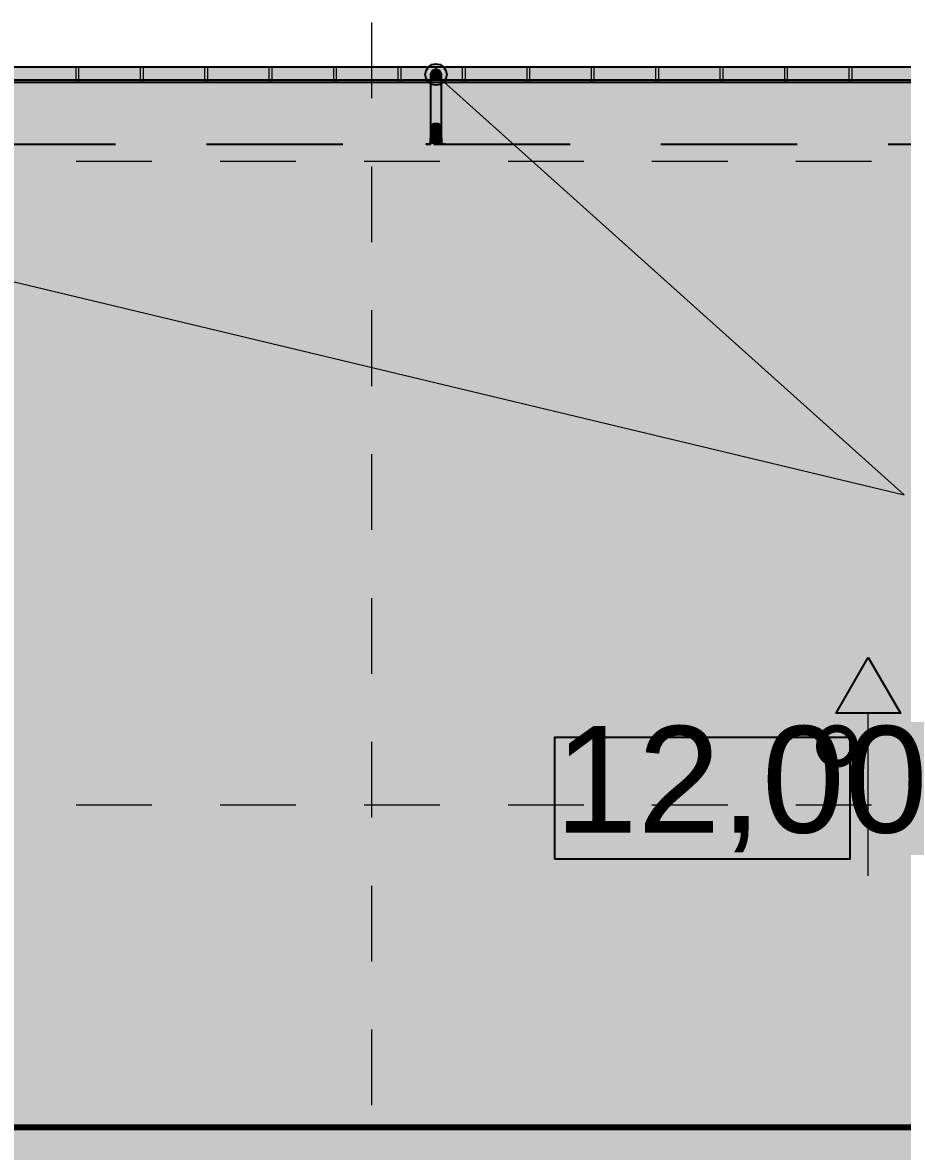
# Model space of a CAD drawing. Extents: x 8 to 21351, y 0 to 420.
# Drawn here: x 20579.3 to 20620.3, y 186.4 to 239 of the extents above; entities that cross this region are included whole.
import ezdxf

# ---------------------------------------------------------------- set-up
doc = ezdxf.new("R2010")
doc.units = 0
doc.styles.add('TEYPDFCAD_TEXT', font='arial.ttf')

msp = doc.modelspace()

# ---------------------------------------------------------------- hatches: boundary and pattern name
at = {"true_color": 0xffffff}
for points in [[(20807.867, 236.928), (20473.267, 236.928), (20473.267, 236.228), (20807.867, 236.228)], [(20598.819, 236.578), (20598.746, 236.755), (20598.569, 236.828), (20598.392, 236.755), (20598.319, 236.578), (20598.392, 236.401), (20598.569, 236.328), (20598.746, 236.401)], [(20598.819, 236.578), (20598.746, 236.755), (20598.569, 236.828), (20598.392, 236.755), (20598.319, 236.578), (20598.392, 236.401), (20598.569, 236.328), (20598.746, 236.401)], [(20598.819, 236.578), (20598.746, 236.755), (20598.569, 236.828), (20598.392, 236.755), (20598.319, 236.578), (20598.392, 236.401), (20598.569, 236.328), (20598.746, 236.401)], [(20598.319, 233.58), (20598.819, 233.58), (20598.819, 236.578), (20598.319, 236.578)], [(20598.319, 233.58), (20598.819, 233.58), (20598.819, 236.578), (20598.319, 236.578)], [(20598.819, 234.11), (20598.815, 234.141), (20598.804, 234.17), (20598.786, 234.198), (20598.761, 234.224), (20598.73, 234.245), (20598.694, 234.263), (20598.655, 234.276), (20598.613, 234.284), (20598.569, 234.287), (20598.526, 234.284), (20598.484, 234.276), (20598.444, 234.263), (20598.408, 234.245), (20598.378, 234.224), (20598.353, 234.198), (20598.334, 234.17), (20598.323, 234.141), (20598.319, 234.11), (20598.323, 234.079), (20598.334, 234.049), (20598.353, 234.022), (20598.378, 233.996), (20598.408, 233.975), (20598.444, 233.957), (20598.484, 233.944), (20598.526, 233.936), (20598.569, 233.933), (20598.613, 233.936), (20598.655, 233.944), (20598.694, 233.957), (20598.73, 233.975), (20598.761, 233.996), (20598.786, 234.022), (20598.804, 234.049), (20598.815, 234.079)], [(20598.319, 234.11), (20598.319, 233.58), (20598.819, 233.58), (20598.819, 234.11)], [(20599.019, 233.33), (20599.019, 233.34), (20598.829, 233.34), (20598.829, 233.58), (20598.753, 233.764), (20598.569, 233.84), (20598.385, 233.764), (20598.309, 233.58), (20598.309, 233.34), (20598.119, 233.34), (20598.119, 233.33), (20598.318, 233.33), (20598.318, 233.58), (20598.392, 233.757), (20598.569, 233.831), (20598.747, 233.757), (20598.82, 233.58), (20598.82, 233.33)], [(20599.019, 233.33), (20599.019, 233.34), (20598.829, 233.34), (20598.829, 233.58), (20598.753, 233.764), (20598.569, 233.84), (20598.385, 233.764), (20598.309, 233.58), (20598.309, 233.34), (20598.119, 233.34), (20598.119, 233.33), (20598.318, 233.33), (20598.318, 233.58), (20598.392, 233.757), (20598.569, 233.831), (20598.747, 233.757), (20598.82, 233.58), (20598.82, 233.33)], [(20599.019, 233.33), (20599.019, 233.34), (20598.829, 233.34), (20598.829, 233.58), (20598.753, 233.764), (20598.569, 233.84), (20598.385, 233.764), (20598.309, 233.58), (20598.309, 233.34), (20598.119, 233.34), (20598.119, 233.33), (20598.318, 233.33), (20598.318, 233.58), (20598.392, 233.757), (20598.569, 233.831), (20598.747, 233.757), (20598.82, 233.58), (20598.82, 233.33)], [(20599.019, 233.33), (20599.019, 233.34), (20598.829, 233.34), (20598.829, 233.58), (20598.753, 233.764), (20598.569, 233.84), (20598.385, 233.764), (20598.309, 233.58), (20598.309, 233.34), (20598.119, 233.34), (20598.119, 233.33), (20598.318, 233.33), (20598.318, 233.58), (20598.392, 233.757), (20598.569, 233.831), (20598.747, 233.757), (20598.82, 233.58), (20598.82, 233.33)], [(20599.019, 233.33), (20599.019, 233.34), (20598.829, 233.34), (20598.829, 233.58), (20598.753, 233.764), (20598.569, 233.84), (20598.385, 233.764), (20598.309, 233.58), (20598.309, 233.34), (20598.119, 233.34), (20598.119, 233.33), (20598.318, 233.33), (20598.318, 233.58), (20598.392, 233.757), (20598.569, 233.831), (20598.747, 233.757), (20598.82, 233.58), (20598.82, 233.33)], [(20599.019, 233.33), (20599.019, 233.34), (20598.829, 233.34), (20598.829, 233.58), (20598.753, 233.764), (20598.569, 233.84), (20598.385, 233.764), (20598.309, 233.58), (20598.309, 233.34), (20598.119, 233.34), (20598.119, 233.33), (20598.318, 233.33), (20598.318, 233.58), (20598.392, 233.757), (20598.569, 233.831), (20598.747, 233.757), (20598.82, 233.58), (20598.82, 233.33)], [(20599.019, 233.33), (20599.019, 233.34), (20598.829, 233.34), (20598.829, 233.58), (20598.753, 233.764), (20598.569, 233.84), (20598.385, 233.764), (20598.309, 233.58), (20598.309, 233.34), (20598.119, 233.34), (20598.119, 233.33), (20598.318, 233.33), (20598.318, 233.58), (20598.392, 233.757), (20598.569, 233.831), (20598.747, 233.757), (20598.82, 233.58), (20598.82, 233.33)], [(20599.019, 233.33), (20599.019, 233.34), (20598.829, 233.34), (20598.829, 233.58), (20598.753, 233.764), (20598.569, 233.84), (20598.385, 233.764), (20598.309, 233.58), (20598.309, 233.34), (20598.119, 233.34), (20598.119, 233.33), (20598.318, 233.33), (20598.318, 233.58), (20598.392, 233.757), (20598.569, 233.831), (20598.747, 233.757), (20598.82, 233.58), (20598.82, 233.33)], [(20599.019, 233.33), (20599.019, 233.34), (20598.829, 233.34), (20598.829, 233.58), (20598.753, 233.764), (20598.569, 233.84), (20598.385, 233.764), (20598.309, 233.58), (20598.309, 233.34), (20598.119, 233.34), (20598.119, 233.33), (20598.318, 233.33), (20598.318, 233.58), (20598.392, 233.757), (20598.569, 233.831), (20598.747, 233.757), (20598.82, 233.58), (20598.82, 233.33)], [(20599.019, 233.33), (20599.019, 233.34), (20598.829, 233.34), (20598.829, 233.58), (20598.753, 233.764), (20598.569, 233.84), (20598.385, 233.764), (20598.309, 233.58), (20598.309, 233.34), (20598.119, 233.34), (20598.119, 233.33), (20598.318, 233.33), (20598.318, 233.58), (20598.392, 233.757), (20598.569, 233.831), (20598.747, 233.757), (20598.82, 233.58), (20598.82, 233.33)], [(20599.019, 233.33), (20599.019, 233.34), (20598.829, 233.34), (20598.829, 233.58), (20598.753, 233.764), (20598.569, 233.84), (20598.385, 233.764), (20598.309, 233.58), (20598.309, 233.34), (20598.119, 233.34), (20598.119, 233.33), (20598.318, 233.33), (20598.318, 233.58), (20598.392, 233.757), (20598.569, 233.831), (20598.747, 233.757), (20598.82, 233.58), (20598.82, 233.33)], [(20599.019, 233.33), (20599.019, 233.34), (20598.829, 233.34), (20598.829, 233.58), (20598.753, 233.764), (20598.569, 233.84), (20598.385, 233.764), (20598.309, 233.58), (20598.309, 233.34), (20598.119, 233.34), (20598.119, 233.33), (20598.318, 233.33), (20598.318, 233.58), (20598.392, 233.757), (20598.569, 233.831), (20598.747, 233.757), (20598.82, 233.58), (20598.82, 233.33)], [(20599.019, 233.33), (20599.019, 233.34), (20598.829, 233.34), (20598.829, 233.58), (20598.753, 233.764), (20598.569, 233.84), (20598.385, 233.764), (20598.309, 233.58), (20598.309, 233.34), (20598.119, 233.34), (20598.119, 233.33), (20598.318, 233.33), (20598.318, 233.58), (20598.392, 233.757), (20598.569, 233.831), (20598.747, 233.757), (20598.82, 233.58), (20598.82, 233.33)], [(20599.019, 233.33), (20599.019, 233.34), (20598.829, 233.34), (20598.829, 233.58), (20598.753, 233.764), (20598.569, 233.84), (20598.385, 233.764), (20598.309, 233.58), (20598.309, 233.34), (20598.119, 233.34), (20598.119, 233.33), (20598.318, 233.33), (20598.318, 233.58), (20598.392, 233.757), (20598.569, 233.831), (20598.747, 233.757), (20598.82, 233.58), (20598.82, 233.33)], [(20599.019, 233.33), (20599.019, 233.34), (20598.829, 233.34), (20598.829, 233.58), (20598.753, 233.764), (20598.569, 233.84), (20598.385, 233.764), (20598.309, 233.58), (20598.309, 233.34), (20598.119, 233.34), (20598.119, 233.33), (20598.318, 233.33), (20598.318, 233.58), (20598.392, 233.757), (20598.569, 233.831), (20598.747, 233.757), (20598.82, 233.58), (20598.82, 233.33)], [(20599.019, 233.33), (20599.019, 233.34), (20598.829, 233.34), (20598.829, 233.58), (20598.753, 233.764), (20598.569, 233.84), (20598.385, 233.764), (20598.309, 233.58), (20598.309, 233.34), (20598.119, 233.34), (20598.119, 233.33), (20598.318, 233.33), (20598.318, 233.58), (20598.392, 233.757), (20598.569, 233.831), (20598.747, 233.757), (20598.82, 233.58), (20598.82, 233.33)], [(20599.019, 233.33), (20599.019, 233.34), (20598.829, 233.34), (20598.829, 233.58), (20598.753, 233.764), (20598.569, 233.84), (20598.385, 233.764), (20598.309, 233.58), (20598.309, 233.34), (20598.119, 233.34), (20598.119, 233.33), (20598.318, 233.33), (20598.318, 233.58), (20598.392, 233.757), (20598.569, 233.831), (20598.747, 233.757), (20598.82, 233.58), (20598.82, 233.33)], [(20599.019, 233.33), (20599.019, 233.34), (20598.829, 233.34), (20598.829, 233.58), (20598.753, 233.764), (20598.569, 233.84), (20598.385, 233.764), (20598.309, 233.58), (20598.309, 233.34), (20598.119, 233.34), (20598.119, 233.33), (20598.318, 233.33), (20598.318, 233.58), (20598.392, 233.757), (20598.569, 233.831), (20598.747, 233.757), (20598.82, 233.58), (20598.82, 233.33)], [(20599.019, 233.33), (20599.019, 233.34), (20598.829, 233.34), (20598.829, 233.58), (20598.753, 233.764), (20598.569, 233.84), (20598.385, 233.764), (20598.309, 233.58), (20598.309, 233.34), (20598.119, 233.34), (20598.119, 233.33), (20598.318, 233.33), (20598.318, 233.58), (20598.392, 233.757), (20598.569, 233.831), (20598.747, 233.757), (20598.82, 233.58), (20598.82, 233.33)], [(20599.019, 233.33), (20599.019, 233.34), (20598.829, 233.34), (20598.829, 233.58), (20598.753, 233.764), (20598.569, 233.84), (20598.385, 233.764), (20598.309, 233.58), (20598.309, 233.34), (20598.119, 233.34), (20598.119, 233.33), (20598.318, 233.33), (20598.318, 233.58), (20598.392, 233.757), (20598.569, 233.831), (20598.747, 233.757), (20598.82, 233.58), (20598.82, 233.33)], [(20599.019, 233.33), (20599.019, 233.34), (20598.829, 233.34), (20598.829, 233.58), (20598.753, 233.764), (20598.569, 233.84), (20598.385, 233.764), (20598.309, 233.58), (20598.309, 233.34), (20598.119, 233.34), (20598.119, 233.33), (20598.318, 233.33), (20598.318, 233.58), (20598.392, 233.757), (20598.569, 233.831), (20598.747, 233.757), (20598.82, 233.58), (20598.82, 233.33)], [(20599.019, 233.33), (20599.019, 233.34), (20598.829, 233.34), (20598.829, 233.58), (20598.753, 233.764), (20598.569, 233.84), (20598.385, 233.764), (20598.309, 233.58), (20598.309, 233.34), (20598.119, 233.34), (20598.119, 233.33), (20598.318, 233.33), (20598.318, 233.58), (20598.392, 233.757), (20598.569, 233.831), (20598.747, 233.757), (20598.82, 233.58), (20598.82, 233.33)], [(20599.019, 233.33), (20599.019, 233.34), (20598.829, 233.34), (20598.829, 233.58), (20598.753, 233.764), (20598.569, 233.84), (20598.385, 233.764), (20598.309, 233.58), (20598.309, 233.34), (20598.119, 233.34), (20598.119, 233.33), (20598.318, 233.33), (20598.318, 233.58), (20598.392, 233.757), (20598.569, 233.831), (20598.747, 233.757), (20598.82, 233.58), (20598.82, 233.33)], [(20599.019, 233.33), (20599.019, 233.34), (20598.829, 233.34), (20598.829, 233.58), (20598.753, 233.764), (20598.569, 233.84), (20598.385, 233.764), (20598.309, 233.58), (20598.309, 233.34), (20598.119, 233.34), (20598.119, 233.33), (20598.318, 233.33), (20598.318, 233.58), (20598.392, 233.757), (20598.569, 233.831), (20598.747, 233.757), (20598.82, 233.58), (20598.82, 233.33)], [(20598.819, 233.58), (20598.746, 233.757), (20598.569, 233.83), (20598.392, 233.757), (20598.319, 233.58), (20598.392, 233.403), (20598.569, 233.33), (20598.746, 233.403)], [(20598.819, 233.58), (20598.746, 233.757), (20598.569, 233.83), (20598.392, 233.757), (20598.319, 233.58), (20598.392, 233.403), (20598.569, 233.33), (20598.746, 233.403)], [(20598.319, 233.58), (20598.392, 233.403), (20598.569, 233.33), (20598.746, 233.403), (20598.819, 233.58), (20598.746, 233.757), (20598.569, 233.83), (20598.392, 233.757)], [(20598.819, 233.58), (20598.746, 233.757), (20598.569, 233.83), (20598.392, 233.757), (20598.319, 233.58), (20598.392, 233.403), (20598.569, 233.33), (20598.746, 233.403)], [(20598.819, 233.58), (20598.746, 233.757), (20598.569, 233.83), (20598.392, 233.757), (20598.319, 233.58), (20598.392, 233.403), (20598.569, 233.33), (20598.746, 233.403)], [(20604.102, 200.013), (20604.102, 205.703), (20617.84, 205.703), (20617.84, 200.013)]]:
    msp.add_hatch(color=0, dxfattribs=at).paths.add_polyline_path(points)
at = {"true_color": 0xff5e5e}
for points in [[(20598.217, 236.223), (20598.108, 236.385), (20598.069, 236.576), (20598.107, 236.767), (20598.214, 236.93), (20598.376, 237.039), (20598.567, 237.078), (20598.759, 237.04), (20598.922, 236.932), (20599.03, 236.771), (20599.069, 236.579), (20599.032, 236.388), (20598.924, 236.225), (20598.762, 236.116), (20598.571, 236.078), (20598.379, 236.115)], [(20618.7, 209.419), (20620.2, 206.821), (20617.2, 206.821)]]:
    msp.add_hatch(color=0, dxfattribs=at).paths.add_polyline_path(points)
at = {"true_color": 0x7f7f7f}
for points in [[(20807.867, 187.53), (20473.267, 187.53), (20473.267, 236.33), (20807.867, 236.33)], [(20807.867, 187.53), (20473.267, 187.53), (20473.267, 187.631), (20807.867, 187.631)], [(20473.267, 187.53), (20807.867, 187.53), (20807.867, 187.428), (20473.267, 187.428)], [(20473.267, 138.73), (20473.267, 187.53), (20807.867, 187.53), (20807.867, 138.73)]]:
    msp.add_hatch(color=0, dxfattribs=at).paths.add_polyline_path(points)

# ---------------------------------------------------------------- linework, layer by layer
at = {"color": 7, "lineweight": 15}
for p, q in [((20595.569, 238.998), (20595.569, 235.47)), ((20807.867, 236.928), (20473.267, 236.928)), ((20581.942, 236.938), (20581.792, 236.938)), ((20581.792, 236.938), (20581.792, 236.218)), ((20581.942, 236.218), (20581.942, 236.938)), ((20584.942, 236.938), (20584.792, 236.938)), ((20584.792, 236.938), (20584.792, 236.218)), ((20584.942, 236.218), (20584.942, 236.938)), ((20587.942, 236.938), (20587.792, 236.938)), ((20587.792, 236.938), (20587.792, 236.218)), ((20587.942, 236.218), (20587.942, 236.938)), ((20590.942, 236.938), (20590.792, 236.938)), ((20590.792, 236.938), (20590.792, 236.218)), ((20590.942, 236.218), (20590.942, 236.938)), ((20593.942, 236.938), (20593.792, 236.938)), ((20593.792, 236.938), (20593.792, 236.218)), ((20593.942, 236.218), (20593.942, 236.938)), ((20596.942, 236.938), (20596.792, 236.938)), ((20596.792, 236.938), (20596.792, 236.218)), ((20596.942, 236.218), (20596.942, 236.938)), ((20598.392, 236.755), (20598.319, 236.578)), ((20598.392, 236.755), (20598.319, 236.578)), ((20598.392, 236.755), (20598.319, 236.578)), ((20598.569, 236.828), (20598.392, 236.755)), ((20598.569, 236.828), (20598.392, 236.755)), ((20598.569, 236.828), (20598.392, 236.755)), ((20598.746, 236.755), (20598.569, 236.828)), ((20598.746, 236.755), (20598.569, 236.828)), ((20598.746, 236.755), (20598.569, 236.828)), ((20598.819, 236.578), (20598.746, 236.755)), ((20598.819, 236.578), (20598.746, 236.755)), ((20598.819, 236.578), (20598.746, 236.755)), ((20599.942, 236.938), (20599.792, 236.938)), ((20599.792, 236.938), (20599.792, 236.218)), ((20599.942, 236.218), (20599.942, 236.938)), ((20602.942, 236.938), (20602.792, 236.938)), ((20602.792, 236.938), (20602.792, 236.218)), ((20602.942, 236.218), (20602.942, 236.938)), ((20605.942, 236.938), (20605.792, 236.938)), ((20605.792, 236.938), (20605.792, 236.218)), ((20605.942, 236.218), (20605.942, 236.938)), ((20608.942, 236.938), (20608.792, 236.938)), ((20608.792, 236.938), (20608.792, 236.218)), ((20608.942, 236.218), (20608.942, 236.938)), ((20611.942, 236.938), (20611.792, 236.938)), ((20611.792, 236.938), (20611.792, 236.218)), ((20611.942, 236.218), (20611.942, 236.938)), ((20614.942, 236.938), (20614.792, 236.938)), ((20614.792, 236.938), (20614.792, 236.218)), ((20614.942, 236.218), (20614.942, 236.938)), ((20617.942, 236.938), (20617.792, 236.938)), ((20617.792, 236.938), (20617.792, 236.218)), ((20617.942, 236.218), (20617.942, 236.938)), ((20473.267, 236.33), (20807.867, 236.33)), ((20473.267, 236.228), (20807.867, 236.228)), ((20581.792, 236.218), (20581.942, 236.218)), ((20584.792, 236.218), (20584.942, 236.218)), ((20587.792, 236.218), (20587.942, 236.218)), ((20590.792, 236.218), (20590.942, 236.218)), ((20593.792, 236.218), (20593.942, 236.218)), ((20596.792, 236.218), (20596.942, 236.218)), ((20598.319, 236.578), (20598.392, 236.401)), ((20598.319, 236.578), (20598.392, 236.401)), ((20598.319, 236.578), (20598.392, 236.401)), ((20598.319, 236.578), (20598.319, 233.58)), ((20598.319, 236.578), (20598.319, 233.58)), ((20598.392, 236.401), (20598.569, 236.328)), ((20598.392, 236.401), (20598.569, 236.328)), ((20598.392, 236.401), (20598.569, 236.328)), ((20598.569, 236.328), (20598.746, 236.401)), ((20598.569, 236.328), (20598.746, 236.401)), ((20598.569, 236.328), (20598.746, 236.401)), ((20598.746, 236.401), (20598.819, 236.578)), ((20598.746, 236.401), (20598.819, 236.578)), ((20598.746, 236.401), (20598.819, 236.578)), ((20598.819, 233.58), (20598.819, 236.578)), ((20598.819, 233.58), (20598.819, 236.578)), ((20599.792, 236.218), (20599.942, 236.218)), ((20602.792, 236.218), (20602.942, 236.218)), ((20605.792, 236.218), (20605.942, 236.218)), ((20608.792, 236.218), (20608.942, 236.218)), ((20611.792, 236.218), (20611.942, 236.218)), ((20614.792, 236.218), (20614.942, 236.218)), ((20617.792, 236.218), (20617.942, 236.218)), ((20598.323, 234.141), (20598.319, 234.11)), ((20598.319, 234.11), (20598.323, 234.079)), ((20598.319, 234.11), (20598.319, 233.58)), ((20598.334, 234.17), (20598.323, 234.14)), ((20598.323, 234.079), (20598.334, 234.049)), ((20598.353, 234.198), (20598.334, 234.17)), ((20598.378, 234.224), (20598.353, 234.199)), ((20598.408, 234.245), (20598.378, 234.223)), ((20598.444, 234.263), (20598.408, 234.245)), ((20598.484, 234.276), (20598.444, 234.263)), ((20598.526, 234.284), (20598.484, 234.276)), ((20598.569, 234.287), (20598.526, 234.284)), ((20598.613, 234.284), (20598.569, 234.287)), ((20598.655, 234.276), (20598.613, 234.284)), ((20598.694, 234.263), (20598.655, 234.276)), ((20598.73, 234.245), (20598.694, 234.263)), ((20598.761, 234.224), (20598.73, 234.246)), ((20598.786, 234.198), (20598.761, 234.223)), ((20598.804, 234.17), (20598.786, 234.198)), ((20598.815, 234.141), (20598.804, 234.171)), ((20598.804, 234.049), (20598.815, 234.079)), ((20598.819, 234.11), (20598.815, 234.141)), ((20598.815, 234.079), (20598.819, 234.11)), ((20598.819, 233.58), (20598.819, 234.11)), ((20598.309, 233.58), (20598.385, 233.764)), ((20598.309, 233.58), (20598.385, 233.764)), ((20598.309, 233.58), (20598.385, 233.764)), ((20598.309, 233.58), (20598.385, 233.764)), ((20598.309, 233.58), (20598.385, 233.764)), ((20598.309, 233.58), (20598.385, 233.764)), ((20598.309, 233.58), (20598.385, 233.764)), ((20598.309, 233.58), (20598.385, 233.764)), ((20598.309, 233.58), (20598.385, 233.764)), ((20598.309, 233.58), (20598.385, 233.764)), ((20598.309, 233.58), (20598.385, 233.764)), ((20598.309, 233.58), (20598.385, 233.764)), ((20598.309, 233.58), (20598.385, 233.764)), ((20598.309, 233.58), (20598.385, 233.764)), ((20598.309, 233.58), (20598.385, 233.764)), ((20598.309, 233.58), (20598.385, 233.764)), ((20598.309, 233.58), (20598.385, 233.764)), ((20598.309, 233.58), (20598.385, 233.764)), ((20598.309, 233.58), (20598.385, 233.764)), ((20598.309, 233.58), (20598.385, 233.764)), ((20598.309, 233.58), (20598.385, 233.764)), ((20598.309, 233.58), (20598.385, 233.764)), ((20598.309, 233.58), (20598.385, 233.764)), ((20598.309, 233.58), (20598.385, 233.764)), ((20598.309, 233.34), (20598.309, 233.58)), ((20598.309, 233.34), (20598.309, 233.58)), ((20598.309, 233.34), (20598.309, 233.58)), ((20598.309, 233.34), (20598.309, 233.58)), ((20598.309, 233.34), (20598.309, 233.58)), ((20598.309, 233.34), (20598.309, 233.58)), ((20598.309, 233.34), (20598.309, 233.58)), ((20598.309, 233.34), (20598.309, 233.58)), ((20598.309, 233.34), (20598.309, 233.58)), ((20598.309, 233.34), (20598.309, 233.58)), ((20598.309, 233.34), (20598.309, 233.58)), ((20598.309, 233.34), (20598.309, 233.58)), ((20598.309, 233.34), (20598.309, 233.58)), ((20598.309, 233.34), (20598.309, 233.58)), ((20598.309, 233.34), (20598.309, 233.58)), ((20598.309, 233.34), (20598.309, 233.58)), ((20598.309, 233.34), (20598.309, 233.58)), ((20598.309, 233.34), (20598.309, 233.58)), ((20598.309, 233.34), (20598.309, 233.58)), ((20598.309, 233.34), (20598.309, 233.58)), ((20598.309, 233.34), (20598.309, 233.58)), ((20598.309, 233.34), (20598.309, 233.58)), ((20598.309, 233.34), (20598.309, 233.58)), ((20598.309, 233.34), (20598.309, 233.58)), ((20598.392, 233.757), (20598.318, 233.58)), ((20598.392, 233.757), (20598.318, 233.58)), ((20598.392, 233.757), (20598.318, 233.58)), ((20598.392, 233.757), (20598.318, 233.58)), ((20598.392, 233.757), (20598.318, 233.58)), ((20598.392, 233.757), (20598.318, 233.58)), ((20598.392, 233.757), (20598.318, 233.58)), ((20598.392, 233.757), (20598.318, 233.58)), ((20598.392, 233.757), (20598.318, 233.58)), ((20598.392, 233.757), (20598.318, 233.58)), ((20598.392, 233.757), (20598.318, 233.58)), ((20598.392, 233.757), (20598.318, 233.58)), ((20598.392, 233.757), (20598.318, 233.58)), ((20598.392, 233.757), (20598.318, 233.58)), ((20598.392, 233.757), (20598.318, 233.58)), ((20598.392, 233.757), (20598.318, 233.58)), ((20598.392, 233.757), (20598.318, 233.58)), ((20598.392, 233.757), (20598.318, 233.58)), ((20598.392, 233.757), (20598.318, 233.58)), ((20598.392, 233.757), (20598.318, 233.58)), ((20598.392, 233.757), (20598.318, 233.58)), ((20598.392, 233.757), (20598.318, 233.58)), ((20598.392, 233.757), (20598.318, 233.58)), ((20598.392, 233.757), (20598.318, 233.58)), ((20598.318, 233.58), (20598.318, 233.33)), ((20598.318, 233.58), (20598.318, 233.33)), ((20598.318, 233.58), (20598.318, 233.33)), ((20598.318, 233.58), (20598.318, 233.33)), ((20598.318, 233.58), (20598.318, 233.33)), ((20598.318, 233.58), (20598.318, 233.33)), ((20598.318, 233.58), (20598.318, 233.33)), ((20598.318, 233.58), (20598.318, 233.33)), ((20598.318, 233.58), (20598.318, 233.33)), ((20598.318, 233.58), (20598.318, 233.33)), ((20598.318, 233.58), (20598.318, 233.33)), ((20598.318, 233.58), (20598.318, 233.33)), ((20598.318, 233.58), (20598.318, 233.33)), ((20598.318, 233.58), (20598.318, 233.33)), ((20598.318, 233.58), (20598.318, 233.33)), ((20598.318, 233.58), (20598.318, 233.33)), ((20598.318, 233.58), (20598.318, 233.33)), ((20598.318, 233.58), (20598.318, 233.33)), ((20598.318, 233.58), (20598.318, 233.33)), ((20598.318, 233.58), (20598.318, 233.33)), ((20598.318, 233.58), (20598.318, 233.33)), ((20598.318, 233.58), (20598.318, 233.33)), ((20598.318, 233.58), (20598.318, 233.33)), ((20598.318, 233.58), (20598.318, 233.33)), ((20598.392, 233.756), (20598.319, 233.579)), ((20598.392, 233.756), (20598.319, 233.579)), ((20598.392, 233.756), (20598.319, 233.579)), ((20598.392, 233.756), (20598.319, 233.579)), ((20598.392, 233.756), (20598.319, 233.579)), ((20598.319, 233.58), (20598.392, 233.403)), ((20598.319, 233.58), (20598.392, 233.403)), ((20598.319, 233.58), (20598.392, 233.403)), ((20598.319, 233.58), (20598.392, 233.403)), ((20598.319, 233.58), (20598.392, 233.403)), ((20598.334, 234.049), (20598.353, 234.021)), ((20598.353, 234.022), (20598.378, 233.997)), ((20598.378, 233.996), (20598.408, 233.974)), ((20598.385, 233.763), (20598.569, 233.839)), ((20598.385, 233.763), (20598.569, 233.839)), ((20598.385, 233.763), (20598.569, 233.839)), ((20598.385, 233.763), (20598.569, 233.839)), ((20598.385, 233.763), (20598.569, 233.839)), ((20598.385, 233.763), (20598.569, 233.839)), ((20598.385, 233.763), (20598.569, 233.839)), ((20598.385, 233.763), (20598.569, 233.839)), ((20598.385, 233.763), (20598.569, 233.839)), ((20598.385, 233.763), (20598.569, 233.839)), ((20598.385, 233.763), (20598.569, 233.839)), ((20598.385, 233.763), (20598.569, 233.839)), ((20598.385, 233.763), (20598.569, 233.839)), ((20598.385, 233.763), (20598.569, 233.839)), ((20598.385, 233.763), (20598.569, 233.839)), ((20598.385, 233.763), (20598.569, 233.839)), ((20598.385, 233.763), (20598.569, 233.839)), ((20598.385, 233.763), (20598.569, 233.839)), ((20598.385, 233.763), (20598.569, 233.839)), ((20598.385, 233.763), (20598.569, 233.839)), ((20598.385, 233.763), (20598.569, 233.839)), ((20598.385, 233.763), (20598.569, 233.839)), ((20598.385, 233.763), (20598.569, 233.839)), ((20598.385, 233.763), (20598.569, 233.839)), ((20598.569, 233.831), (20598.392, 233.757)), ((20598.569, 233.831), (20598.392, 233.757)), ((20598.569, 233.831), (20598.392, 233.757)), ((20598.569, 233.831), (20598.392, 233.757)), ((20598.569, 233.831), (20598.392, 233.757)), ((20598.569, 233.831), (20598.392, 233.757)), ((20598.569, 233.831), (20598.392, 233.757)), ((20598.569, 233.831), (20598.392, 233.757)), ((20598.569, 233.831), (20598.392, 233.757)), ((20598.569, 233.831), (20598.392, 233.757)), ((20598.569, 233.831), (20598.392, 233.757)), ((20598.569, 233.831), (20598.392, 233.757)), ((20598.569, 233.831), (20598.392, 233.757)), ((20598.569, 233.831), (20598.392, 233.757)), ((20598.569, 233.831), (20598.392, 233.757)), ((20598.569, 233.831), (20598.392, 233.757)), ((20598.569, 233.831), (20598.392, 233.757)), ((20598.569, 233.831), (20598.392, 233.757)), ((20598.569, 233.831), (20598.392, 233.757)), ((20598.569, 233.831), (20598.392, 233.757)), ((20598.569, 233.831), (20598.392, 233.757)), ((20598.569, 233.831), (20598.392, 233.757)), ((20598.569, 233.831), (20598.392, 233.757)), ((20598.569, 233.831), (20598.392, 233.757)), ((20598.569, 233.83), (20598.392, 233.757)), ((20598.569, 233.83), (20598.392, 233.757)), ((20598.569, 233.83), (20598.392, 233.757)), ((20598.569, 233.83), (20598.392, 233.757)), ((20598.569, 233.83), (20598.392, 233.757)), ((20598.408, 233.975), (20598.444, 233.957)), ((20598.444, 233.957), (20598.484, 233.944)), ((20598.484, 233.944), (20598.526, 233.936)), ((20598.526, 233.936), (20598.569, 233.933)), ((20598.569, 233.933), (20598.613, 233.936)), ((20598.569, 233.84), (20598.753, 233.764)), ((20598.569, 233.84), (20598.753, 233.764)), ((20598.569, 233.84), (20598.753, 233.764)), ((20598.569, 233.84), (20598.753, 233.764)), ((20598.569, 233.84), (20598.753, 233.764)), ((20598.569, 233.84), (20598.753, 233.764)), ((20598.569, 233.84), (20598.753, 233.764)), ((20598.569, 233.84), (20598.753, 233.764)), ((20598.569, 233.84), (20598.753, 233.764)), ((20598.569, 233.84), (20598.753, 233.764)), ((20598.569, 233.84), (20598.753, 233.764)), ((20598.569, 233.84), (20598.753, 233.764)), ((20598.569, 233.84), (20598.753, 233.764)), ((20598.569, 233.84), (20598.753, 233.764)), ((20598.569, 233.84), (20598.753, 233.764)), ((20598.569, 233.84), (20598.753, 233.764)), ((20598.569, 233.84), (20598.753, 233.764)), ((20598.569, 233.84), (20598.753, 233.764)), ((20598.569, 233.84), (20598.753, 233.764)), ((20598.569, 233.84), (20598.753, 233.764)), ((20598.569, 233.84), (20598.753, 233.764)), ((20598.569, 233.84), (20598.753, 233.764)), ((20598.569, 233.84), (20598.753, 233.764)), ((20598.569, 233.84), (20598.753, 233.764)), ((20598.747, 233.757), (20598.569, 233.831)), ((20598.747, 233.757), (20598.569, 233.831)), ((20598.747, 233.757), (20598.569, 233.831)), ((20598.747, 233.757), (20598.569, 233.831)), ((20598.747, 233.757), (20598.569, 233.831)), ((20598.747, 233.757), (20598.569, 233.831)), ((20598.747, 233.757), (20598.569, 233.831)), ((20598.747, 233.757), (20598.569, 233.831)), ((20598.747, 233.757), (20598.569, 233.831)), ((20598.747, 233.757), (20598.569, 233.831)), ((20598.747, 233.757), (20598.569, 233.831)), ((20598.747, 233.757), (20598.569, 233.831)), ((20598.747, 233.757), (20598.569, 233.831)), ((20598.747, 233.757), (20598.569, 233.831)), ((20598.747, 233.757), (20598.569, 233.831)), ((20598.747, 233.757), (20598.569, 233.831)), ((20598.747, 233.757), (20598.569, 233.831)), ((20598.747, 233.757), (20598.569, 233.831)), ((20598.747, 233.757), (20598.569, 233.831)), ((20598.747, 233.757), (20598.569, 233.831)), ((20598.747, 233.757), (20598.569, 233.831)), ((20598.747, 233.757), (20598.569, 233.831)), ((20598.747, 233.757), (20598.569, 233.831)), ((20598.747, 233.757), (20598.569, 233.831)), ((20598.746, 233.756), (20598.569, 233.829)), ((20598.746, 233.756), (20598.569, 233.829)), ((20598.746, 233.756), (20598.569, 233.829)), ((20598.746, 233.756), (20598.569, 233.829)), ((20598.746, 233.756), (20598.569, 233.829)), ((20598.613, 233.936), (20598.655, 233.944)), ((20598.655, 233.944), (20598.694, 233.957)), ((20598.694, 233.957), (20598.73, 233.975)), ((20598.73, 233.975), (20598.761, 233.997)), ((20598.819, 233.58), (20598.746, 233.757)), ((20598.819, 233.58), (20598.746, 233.757)), ((20598.819, 233.58), (20598.746, 233.757)), ((20598.819, 233.58), (20598.746, 233.757)), ((20598.819, 233.58), (20598.746, 233.757)), ((20598.746, 233.403), (20598.819, 233.58)), ((20598.746, 233.403), (20598.819, 233.58)), ((20598.746, 233.403), (20598.819, 233.58)), ((20598.746, 233.403), (20598.819, 233.58)), ((20598.746, 233.403), (20598.819, 233.58)), ((20598.82, 233.58), (20598.747, 233.757)), ((20598.82, 233.58), (20598.747, 233.757)), ((20598.82, 233.58), (20598.747, 233.757)), ((20598.82, 233.58), (20598.747, 233.757)), ((20598.82, 233.58), (20598.747, 233.757)), ((20598.82, 233.58), (20598.747, 233.757)), ((20598.82, 233.58), (20598.747, 233.757)), ((20598.82, 233.58), (20598.747, 233.757)), ((20598.82, 233.58), (20598.747, 233.757)), ((20598.82, 233.58), (20598.747, 233.757)), ((20598.82, 233.58), (20598.747, 233.757)), ((20598.82, 233.58), (20598.747, 233.757)), ((20598.82, 233.58), (20598.747, 233.757)), ((20598.82, 233.58), (20598.747, 233.757)), ((20598.82, 233.58), (20598.747, 233.757)), ((20598.82, 233.58), (20598.747, 233.757)), ((20598.82, 233.58), (20598.747, 233.757)), ((20598.82, 233.58), (20598.747, 233.757)), ((20598.82, 233.58), (20598.747, 233.757)), ((20598.82, 233.58), (20598.747, 233.757)), ((20598.82, 233.58), (20598.747, 233.757)), ((20598.82, 233.58), (20598.747, 233.757)), ((20598.82, 233.58), (20598.747, 233.757)), ((20598.82, 233.58), (20598.747, 233.757)), ((20598.753, 233.763), (20598.829, 233.579)), ((20598.753, 233.763), (20598.829, 233.579)), ((20598.753, 233.763), (20598.829, 233.579)), ((20598.753, 233.763), (20598.829, 233.579)), ((20598.753, 233.763), (20598.829, 233.579)), ((20598.753, 233.763), (20598.829, 233.579)), ((20598.753, 233.763), (20598.829, 233.579)), ((20598.753, 233.763), (20598.829, 233.579)), ((20598.753, 233.763), (20598.829, 233.579)), ((20598.753, 233.763), (20598.829, 233.579)), ((20598.753, 233.763), (20598.829, 233.579)), ((20598.753, 233.763), (20598.829, 233.579)), ((20598.753, 233.763), (20598.829, 233.579)), ((20598.753, 233.763), (20598.829, 233.579)), ((20598.753, 233.763), (20598.829, 233.579)), ((20598.753, 233.763), (20598.829, 233.579)), ((20598.753, 233.763), (20598.829, 233.579)), ((20598.753, 233.763), (20598.829, 233.579)), ((20598.753, 233.763), (20598.829, 233.579)), ((20598.753, 233.763), (20598.829, 233.579)), ((20598.753, 233.763), (20598.829, 233.579)), ((20598.753, 233.763), (20598.829, 233.579)), ((20598.753, 233.763), (20598.829, 233.579)), ((20598.753, 233.763), (20598.829, 233.579)), ((20598.761, 233.996), (20598.786, 234.021)), ((20598.786, 234.022), (20598.804, 234.05)), ((20598.82, 233.33), (20598.82, 233.58)), ((20598.82, 233.33), (20598.82, 233.58)), ((20598.82, 233.33), (20598.82, 233.58)), ((20598.82, 233.33), (20598.82, 233.58)), ((20598.82, 233.33), (20598.82, 233.58)), ((20598.82, 233.33), (20598.82, 233.58)), ((20598.82, 233.33), (20598.82, 233.58)), ((20598.82, 233.33), (20598.82, 233.58)), ((20598.82, 233.33), (20598.82, 233.58)), ((20598.82, 233.33), (20598.82, 233.58)), ((20598.82, 233.33), (20598.82, 233.58)), ((20598.82, 233.33), (20598.82, 233.58)), ((20598.82, 233.33), (20598.82, 233.58)), ((20598.82, 233.33), (20598.82, 233.58)), ((20598.82, 233.33), (20598.82, 233.58)), ((20598.82, 233.33), (20598.82, 233.58)), ((20598.82, 233.33), (20598.82, 233.58)), ((20598.82, 233.33), (20598.82, 233.58)), ((20598.82, 233.33), (20598.82, 233.58)), ((20598.82, 233.33), (20598.82, 233.58)), ((20598.82, 233.33), (20598.82, 233.58)), ((20598.82, 233.33), (20598.82, 233.58)), ((20598.82, 233.33), (20598.82, 233.58)), ((20598.82, 233.33), (20598.82, 233.58)), ((20598.829, 233.58), (20598.829, 233.34)), ((20598.829, 233.58), (20598.829, 233.34)), ((20598.829, 233.58), (20598.829, 233.34)), ((20598.829, 233.58), (20598.829, 233.34)), ((20598.829, 233.58), (20598.829, 233.34)), ((20598.829, 233.58), (20598.829, 233.34)), ((20598.829, 233.58), (20598.829, 233.34)), ((20598.829, 233.58), (20598.829, 233.34)), ((20598.829, 233.58), (20598.829, 233.34)), ((20598.829, 233.58), (20598.829, 233.34)), ((20598.829, 233.58), (20598.829, 233.34)), ((20598.829, 233.58), (20598.829, 233.34)), ((20598.829, 233.58), (20598.829, 233.34)), ((20598.829, 233.58), (20598.829, 233.34)), ((20598.829, 233.58), (20598.829, 233.34)), ((20598.829, 233.58), (20598.829, 233.34)), ((20598.829, 233.58), (20598.829, 233.34)), ((20598.829, 233.58), (20598.829, 233.34)), ((20598.829, 233.58), (20598.829, 233.34)), ((20598.829, 233.58), (20598.829, 233.34)), ((20598.829, 233.58), (20598.829, 233.34)), ((20598.829, 233.58), (20598.829, 233.34)), ((20598.829, 233.58), (20598.829, 233.34)), ((20598.829, 233.58), (20598.829, 233.34)), ((20598.119, 233.33), (20598.119, 233.34)), ((20598.119, 233.34), (20598.309, 233.34)), ((20598.119, 233.33), (20598.119, 233.34)), ((20598.119, 233.34), (20598.309, 233.34)), ((20598.119, 233.33), (20598.119, 233.34)), ((20598.119, 233.34), (20598.309, 233.34)), ((20598.119, 233.33), (20598.119, 233.34)), ((20598.119, 233.34), (20598.309, 233.34)), ((20598.119, 233.33), (20598.119, 233.34)), ((20598.119, 233.34), (20598.309, 233.34)), ((20598.119, 233.33), (20598.119, 233.34)), ((20598.119, 233.34), (20598.309, 233.34)), ((20598.119, 233.33), (20598.119, 233.34)), ((20598.119, 233.34), (20598.309, 233.34)), ((20598.119, 233.33), (20598.119, 233.34)), ((20598.119, 233.34), (20598.309, 233.34)), ((20598.119, 233.33), (20598.119, 233.34)), ((20598.119, 233.34), (20598.309, 233.34)), ((20598.119, 233.33), (20598.119, 233.34)), ((20598.119, 233.34), (20598.309, 233.34)), ((20598.119, 233.33), (20598.119, 233.34)), ((20598.119, 233.34), (20598.309, 233.34)), ((20598.119, 233.33), (20598.119, 233.34)), ((20598.119, 233.34), (20598.309, 233.34)), ((20598.119, 233.33), (20598.119, 233.34)), ((20598.119, 233.34), (20598.309, 233.34)), ((20598.119, 233.33), (20598.119, 233.34)), ((20598.119, 233.34), (20598.309, 233.34)), ((20598.119, 233.33), (20598.119, 233.34)), ((20598.119, 233.34), (20598.309, 233.34)), ((20598.119, 233.33), (20598.119, 233.34)), ((20598.119, 233.34), (20598.309, 233.34)), ((20598.119, 233.33), (20598.119, 233.34)), ((20598.119, 233.34), (20598.309, 233.34)), ((20598.119, 233.33), (20598.119, 233.34)), ((20598.119, 233.34), (20598.309, 233.34)), ((20598.119, 233.33), (20598.119, 233.34)), ((20598.119, 233.34), (20598.309, 233.34)), ((20598.119, 233.33), (20598.119, 233.34)), ((20598.119, 233.34), (20598.309, 233.34)), ((20598.119, 233.33), (20598.119, 233.34)), ((20598.119, 233.34), (20598.309, 233.34)), ((20598.119, 233.33), (20598.119, 233.34)), ((20598.119, 233.34), (20598.309, 233.34)), ((20598.119, 233.33), (20598.119, 233.34)), ((20598.119, 233.34), (20598.309, 233.34)), ((20598.119, 233.33), (20598.119, 233.34)), ((20598.119, 233.34), (20598.309, 233.34)), ((20598.318, 233.33), (20598.119, 233.33)), ((20598.318, 233.33), (20598.119, 233.33)), ((20598.318, 233.33), (20598.119, 233.33)), ((20598.318, 233.33), (20598.119, 233.33)), ((20598.318, 233.33), (20598.119, 233.33)), ((20598.318, 233.33), (20598.119, 233.33)), ((20598.318, 233.33), (20598.119, 233.33)), ((20598.318, 233.33), (20598.119, 233.33)), ((20598.318, 233.33), (20598.119, 233.33)), ((20598.318, 233.33), (20598.119, 233.33)), ((20598.318, 233.33), (20598.119, 233.33)), ((20598.318, 233.33), (20598.119, 233.33)), ((20598.318, 233.33), (20598.119, 233.33)), ((20598.318, 233.33), (20598.119, 233.33)), ((20598.318, 233.33), (20598.119, 233.33)), ((20598.318, 233.33), (20598.119, 233.33)), ((20598.318, 233.33), (20598.119, 233.33)), ((20598.318, 233.33), (20598.119, 233.33)), ((20598.318, 233.33), (20598.119, 233.33)), ((20598.318, 233.33), (20598.119, 233.33)), ((20598.318, 233.33), (20598.119, 233.33)), ((20598.318, 233.33), (20598.119, 233.33)), ((20598.318, 233.33), (20598.119, 233.33)), ((20598.318, 233.33), (20598.119, 233.33)), ((20598.392, 233.403), (20598.569, 233.33)), ((20598.392, 233.403), (20598.569, 233.33)), ((20598.392, 233.403), (20598.569, 233.33)), ((20598.392, 233.403), (20598.569, 233.33)), ((20598.392, 233.403), (20598.569, 233.33)), ((20598.569, 233.33), (20598.746, 233.403)), ((20598.569, 233.33), (20598.746, 233.403)), ((20598.569, 233.33), (20598.746, 233.403)), ((20598.569, 233.33), (20598.746, 233.403)), ((20598.569, 233.33), (20598.746, 233.403)), ((20599.019, 233.33), (20598.82, 233.33)), ((20599.019, 233.33), (20598.82, 233.33)), ((20599.019, 233.33), (20598.82, 233.33)), ((20599.019, 233.33), (20598.82, 233.33)), ((20599.019, 233.33), (20598.82, 233.33)), ((20599.019, 233.33), (20598.82, 233.33)), ((20599.019, 233.33), (20598.82, 233.33)), ((20599.019, 233.33), (20598.82, 233.33)), ((20599.019, 233.33), (20598.82, 233.33)), ((20599.019, 233.33), (20598.82, 233.33)), ((20599.019, 233.33), (20598.82, 233.33)), ((20599.019, 233.33), (20598.82, 233.33)), ((20599.019, 233.33), (20598.82, 233.33)), ((20599.019, 233.33), (20598.82, 233.33)), ((20599.019, 233.33), (20598.82, 233.33)), ((20599.019, 233.33), (20598.82, 233.33)), ((20599.019, 233.33), (20598.82, 233.33)), ((20599.019, 233.33), (20598.82, 233.33)), ((20599.019, 233.33), (20598.82, 233.33)), ((20599.019, 233.33), (20598.82, 233.33)), ((20599.019, 233.33), (20598.82, 233.33)), ((20599.019, 233.33), (20598.82, 233.33)), ((20599.019, 233.33), (20598.82, 233.33)), ((20599.019, 233.33), (20598.82, 233.33)), ((20598.829, 233.34), (20599.019, 233.34)), ((20598.829, 233.34), (20599.019, 233.34)), ((20598.829, 233.34), (20599.019, 233.34)), ((20598.829, 233.34), (20599.019, 233.34)), ((20598.829, 233.34), (20599.019, 233.34)), ((20598.829, 233.34), (20599.019, 233.34)), ((20598.829, 233.34), (20599.019, 233.34)), ((20598.829, 233.34), (20599.019, 233.34)), ((20598.829, 233.34), (20599.019, 233.34)), ((20598.829, 233.34), (20599.019, 233.34)), ((20598.829, 233.34), (20599.019, 233.34)), ((20598.829, 233.34), (20599.019, 233.34)), ((20598.829, 233.34), (20599.019, 233.34)), ((20598.829, 233.34), (20599.019, 233.34)), ((20598.829, 233.34), (20599.019, 233.34)), ((20598.829, 233.34), (20599.019, 233.34)), ((20598.829, 233.34), (20599.019, 233.34)), ((20598.829, 233.34), (20599.019, 233.34)), ((20598.829, 233.34), (20599.019, 233.34)), ((20598.829, 233.34), (20599.019, 233.34)), ((20598.829, 233.34), (20599.019, 233.34)), ((20598.829, 233.34), (20599.019, 233.34)), ((20598.829, 233.34), (20599.019, 233.34)), ((20598.829, 233.34), (20599.019, 233.34)), ((20599.019, 233.34), (20599.019, 233.33)), ((20599.019, 233.34), (20599.019, 233.33)), ((20599.019, 233.34), (20599.019, 233.33)), ((20599.019, 233.34), (20599.019, 233.33)), ((20599.019, 233.34), (20599.019, 233.33)), ((20599.019, 233.34), (20599.019, 233.33)), ((20599.019, 233.34), (20599.019, 233.33)), ((20599.019, 233.34), (20599.019, 233.33)), ((20599.019, 233.34), (20599.019, 233.33)), ((20599.019, 233.34), (20599.019, 233.33)), ((20599.019, 233.34), (20599.019, 233.33)), ((20599.019, 233.34), (20599.019, 233.33)), ((20599.019, 233.34), (20599.019, 233.33)), ((20599.019, 233.34), (20599.019, 233.33)), ((20599.019, 233.34), (20599.019, 233.33)), ((20599.019, 233.34), (20599.019, 233.33)), ((20599.019, 233.34), (20599.019, 233.33)), ((20599.019, 233.34), (20599.019, 233.33)), ((20599.019, 233.34), (20599.019, 233.33)), ((20599.019, 233.34), (20599.019, 233.33)), ((20599.019, 233.34), (20599.019, 233.33)), ((20599.019, 233.34), (20599.019, 233.33)), ((20599.019, 233.34), (20599.019, 233.33)), ((20599.019, 233.34), (20599.019, 233.33)), ((20585.343, 232.53), (20581.816, 232.53)), ((20592.046, 232.53), (20588.518, 232.53)), ((20598.749, 232.53), (20595.221, 232.53)), ((20605.452, 232.53), (20601.924, 232.53)), ((20612.154, 232.53), (20608.627, 232.53)), ((20618.857, 232.53), (20615.329, 232.53)), ((20595.569, 232.296), (20595.569, 228.768)), ((20595.569, 225.593), (20595.569, 222.065)), ((20595.569, 218.89), (20595.569, 215.362)), ((20595.569, 212.187), (20595.569, 208.659)), ((20595.569, 205.484), (20595.569, 201.956)), ((20585.343, 202.53), (20581.816, 202.53)), ((20592.046, 202.53), (20588.518, 202.53)), ((20598.749, 202.53), (20595.221, 202.53)), ((20605.452, 202.53), (20601.924, 202.53)), ((20612.154, 202.53), (20608.627, 202.53)), ((20618.857, 202.53), (20615.329, 202.53)), ((20595.569, 198.782), (20595.569, 195.254)), ((20595.569, 192.079), (20595.569, 188.551)), ((20473.267, 187.631), (20807.867, 187.631)), ((20807.867, 187.53), (20473.267, 187.53)), ((20473.267, 187.53), (20807.867, 187.53)), ((20807.867, 187.428), (20473.267, 187.428))]:
    msp.add_line(p, q, dxfattribs=at)
at = {"color": 0, "lineweight": 9, "true_color": 0xff5e5e}
for p, q in [((20539.055, 236.46), (20620.378, 216.992)), ((20620.378, 216.992), (20598.941, 236.244)), ((20618.7, 209.419), (20617.2, 206.821)), ((20618.7, 209.419), (20620.2, 206.821)), ((20620.2, 206.821), (20617.2, 206.821)), ((20618.7, 199.25), (20618.7, 206.821))]:
    msp.add_line(p, q, dxfattribs=at)
at = {"color": 0, "lineweight": 25, "true_color": 0xbfbf00}
for p, q in [((20577.295, 233.33), (20583.645, 233.33)), ((20587.879, 233.33), (20594.229, 233.33)), ((20598.462, 233.33), (20604.812, 233.33)), ((20609.045, 233.33), (20615.395, 233.33)), ((20619.629, 233.33), (20625.979, 233.33))]:
    msp.add_line(p, q, dxfattribs=at)
at = {"color": 0, "true_color": 0xffffff}
for points in [[(20807.867, 236.928), (20473.267, 236.928), (20473.267, 236.228), (20807.867, 236.228)], [(20598.819, 236.578), (20598.746, 236.755), (20598.569, 236.828), (20598.392, 236.755), (20598.319, 236.578), (20598.392, 236.401), (20598.569, 236.328), (20598.746, 236.401)], [(20598.819, 236.578), (20598.746, 236.755), (20598.569, 236.828), (20598.392, 236.755), (20598.319, 236.578), (20598.392, 236.401), (20598.569, 236.328), (20598.746, 236.401)], [(20598.819, 236.578), (20598.746, 236.755), (20598.569, 236.828), (20598.392, 236.755), (20598.319, 236.578), (20598.392, 236.401), (20598.569, 236.328), (20598.746, 236.401)], [(20598.319, 233.58), (20598.819, 233.58), (20598.819, 236.578), (20598.319, 236.578)], [(20598.319, 233.58), (20598.819, 233.58), (20598.819, 236.578), (20598.319, 236.578)], [(20598.819, 234.11), (20598.815, 234.141), (20598.804, 234.17), (20598.786, 234.198), (20598.761, 234.224), (20598.73, 234.245), (20598.694, 234.263), (20598.655, 234.276), (20598.613, 234.284), (20598.569, 234.287), (20598.526, 234.284), (20598.484, 234.276), (20598.444, 234.263), (20598.408, 234.245), (20598.378, 234.224), (20598.353, 234.198), (20598.334, 234.17), (20598.323, 234.141), (20598.319, 234.11), (20598.323, 234.079), (20598.334, 234.049), (20598.353, 234.022), (20598.378, 233.996), (20598.408, 233.975), (20598.444, 233.957), (20598.484, 233.944), (20598.526, 233.936), (20598.569, 233.933), (20598.613, 233.936), (20598.655, 233.944), (20598.694, 233.957), (20598.73, 233.975), (20598.761, 233.996), (20598.786, 234.022), (20598.804, 234.049), (20598.815, 234.079)], [(20598.319, 234.11), (20598.319, 233.58), (20598.819, 233.58), (20598.819, 234.11)], [(20599.019, 233.33), (20599.019, 233.34), (20598.829, 233.34), (20598.829, 233.58), (20598.753, 233.764), (20598.569, 233.84), (20598.385, 233.764), (20598.309, 233.58), (20598.309, 233.34), (20598.119, 233.34), (20598.119, 233.33), (20598.318, 233.33), (20598.318, 233.58), (20598.392, 233.757), (20598.569, 233.831), (20598.747, 233.757), (20598.82, 233.58), (20598.82, 233.33)], [(20599.019, 233.33), (20599.019, 233.34), (20598.829, 233.34), (20598.829, 233.58), (20598.753, 233.764), (20598.569, 233.84), (20598.385, 233.764), (20598.309, 233.58), (20598.309, 233.34), (20598.119, 233.34), (20598.119, 233.33), (20598.318, 233.33), (20598.318, 233.58), (20598.392, 233.757), (20598.569, 233.831), (20598.747, 233.757), (20598.82, 233.58), (20598.82, 233.33)], [(20599.019, 233.33), (20599.019, 233.34), (20598.829, 233.34), (20598.829, 233.58), (20598.753, 233.764), (20598.569, 233.84), (20598.385, 233.764), (20598.309, 233.58), (20598.309, 233.34), (20598.119, 233.34), (20598.119, 233.33), (20598.318, 233.33), (20598.318, 233.58), (20598.392, 233.757), (20598.569, 233.831), (20598.747, 233.757), (20598.82, 233.58), (20598.82, 233.33)], [(20599.019, 233.33), (20599.019, 233.34), (20598.829, 233.34), (20598.829, 233.58), (20598.753, 233.764), (20598.569, 233.84), (20598.385, 233.764), (20598.309, 233.58), (20598.309, 233.34), (20598.119, 233.34), (20598.119, 233.33), (20598.318, 233.33), (20598.318, 233.58), (20598.392, 233.757), (20598.569, 233.831), (20598.747, 233.757), (20598.82, 233.58), (20598.82, 233.33)], [(20599.019, 233.33), (20599.019, 233.34), (20598.829, 233.34), (20598.829, 233.58), (20598.753, 233.764), (20598.569, 233.84), (20598.385, 233.764), (20598.309, 233.58), (20598.309, 233.34), (20598.119, 233.34), (20598.119, 233.33), (20598.318, 233.33), (20598.318, 233.58), (20598.392, 233.757), (20598.569, 233.831), (20598.747, 233.757), (20598.82, 233.58), (20598.82, 233.33)], [(20599.019, 233.33), (20599.019, 233.34), (20598.829, 233.34), (20598.829, 233.58), (20598.753, 233.764), (20598.569, 233.84), (20598.385, 233.764), (20598.309, 233.58), (20598.309, 233.34), (20598.119, 233.34), (20598.119, 233.33), (20598.318, 233.33), (20598.318, 233.58), (20598.392, 233.757), (20598.569, 233.831), (20598.747, 233.757), (20598.82, 233.58), (20598.82, 233.33)], [(20599.019, 233.33), (20599.019, 233.34), (20598.829, 233.34), (20598.829, 233.58), (20598.753, 233.764), (20598.569, 233.84), (20598.385, 233.764), (20598.309, 233.58), (20598.309, 233.34), (20598.119, 233.34), (20598.119, 233.33), (20598.318, 233.33), (20598.318, 233.58), (20598.392, 233.757), (20598.569, 233.831), (20598.747, 233.757), (20598.82, 233.58), (20598.82, 233.33)], [(20599.019, 233.33), (20599.019, 233.34), (20598.829, 233.34), (20598.829, 233.58), (20598.753, 233.764), (20598.569, 233.84), (20598.385, 233.764), (20598.309, 233.58), (20598.309, 233.34), (20598.119, 233.34), (20598.119, 233.33), (20598.318, 233.33), (20598.318, 233.58), (20598.392, 233.757), (20598.569, 233.831), (20598.747, 233.757), (20598.82, 233.58), (20598.82, 233.33)], [(20599.019, 233.33), (20599.019, 233.34), (20598.829, 233.34), (20598.829, 233.58), (20598.753, 233.764), (20598.569, 233.84), (20598.385, 233.764), (20598.309, 233.58), (20598.309, 233.34), (20598.119, 233.34), (20598.119, 233.33), (20598.318, 233.33), (20598.318, 233.58), (20598.392, 233.757), (20598.569, 233.831), (20598.747, 233.757), (20598.82, 233.58), (20598.82, 233.33)], [(20599.019, 233.33), (20599.019, 233.34), (20598.829, 233.34), (20598.829, 233.58), (20598.753, 233.764), (20598.569, 233.84), (20598.385, 233.764), (20598.309, 233.58), (20598.309, 233.34), (20598.119, 233.34), (20598.119, 233.33), (20598.318, 233.33), (20598.318, 233.58), (20598.392, 233.757), (20598.569, 233.831), (20598.747, 233.757), (20598.82, 233.58), (20598.82, 233.33)], [(20599.019, 233.33), (20599.019, 233.34), (20598.829, 233.34), (20598.829, 233.58), (20598.753, 233.764), (20598.569, 233.84), (20598.385, 233.764), (20598.309, 233.58), (20598.309, 233.34), (20598.119, 233.34), (20598.119, 233.33), (20598.318, 233.33), (20598.318, 233.58), (20598.392, 233.757), (20598.569, 233.831), (20598.747, 233.757), (20598.82, 233.58), (20598.82, 233.33)], [(20599.019, 233.33), (20599.019, 233.34), (20598.829, 233.34), (20598.829, 233.58), (20598.753, 233.764), (20598.569, 233.84), (20598.385, 233.764), (20598.309, 233.58), (20598.309, 233.34), (20598.119, 233.34), (20598.119, 233.33), (20598.318, 233.33), (20598.318, 233.58), (20598.392, 233.757), (20598.569, 233.831), (20598.747, 233.757), (20598.82, 233.58), (20598.82, 233.33)], [(20599.019, 233.33), (20599.019, 233.34), (20598.829, 233.34), (20598.829, 233.58), (20598.753, 233.764), (20598.569, 233.84), (20598.385, 233.764), (20598.309, 233.58), (20598.309, 233.34), (20598.119, 233.34), (20598.119, 233.33), (20598.318, 233.33), (20598.318, 233.58), (20598.392, 233.757), (20598.569, 233.831), (20598.747, 233.757), (20598.82, 233.58), (20598.82, 233.33)], [(20599.019, 233.33), (20599.019, 233.34), (20598.829, 233.34), (20598.829, 233.58), (20598.753, 233.764), (20598.569, 233.84), (20598.385, 233.764), (20598.309, 233.58), (20598.309, 233.34), (20598.119, 233.34), (20598.119, 233.33), (20598.318, 233.33), (20598.318, 233.58), (20598.392, 233.757), (20598.569, 233.831), (20598.747, 233.757), (20598.82, 233.58), (20598.82, 233.33)], [(20599.019, 233.33), (20599.019, 233.34), (20598.829, 233.34), (20598.829, 233.58), (20598.753, 233.764), (20598.569, 233.84), (20598.385, 233.764), (20598.309, 233.58), (20598.309, 233.34), (20598.119, 233.34), (20598.119, 233.33), (20598.318, 233.33), (20598.318, 233.58), (20598.392, 233.757), (20598.569, 233.831), (20598.747, 233.757), (20598.82, 233.58), (20598.82, 233.33)], [(20599.019, 233.33), (20599.019, 233.34), (20598.829, 233.34), (20598.829, 233.58), (20598.753, 233.764), (20598.569, 233.84), (20598.385, 233.764), (20598.309, 233.58), (20598.309, 233.34), (20598.119, 233.34), (20598.119, 233.33), (20598.318, 233.33), (20598.318, 233.58), (20598.392, 233.757), (20598.569, 233.831), (20598.747, 233.757), (20598.82, 233.58), (20598.82, 233.33)], [(20599.019, 233.33), (20599.019, 233.34), (20598.829, 233.34), (20598.829, 233.58), (20598.753, 233.764), (20598.569, 233.84), (20598.385, 233.764), (20598.309, 233.58), (20598.309, 233.34), (20598.119, 233.34), (20598.119, 233.33), (20598.318, 233.33), (20598.318, 233.58), (20598.392, 233.757), (20598.569, 233.831), (20598.747, 233.757), (20598.82, 233.58), (20598.82, 233.33)], [(20599.019, 233.33), (20599.019, 233.34), (20598.829, 233.34), (20598.829, 233.58), (20598.753, 233.764), (20598.569, 233.84), (20598.385, 233.764), (20598.309, 233.58), (20598.309, 233.34), (20598.119, 233.34), (20598.119, 233.33), (20598.318, 233.33), (20598.318, 233.58), (20598.392, 233.757), (20598.569, 233.831), (20598.747, 233.757), (20598.82, 233.58), (20598.82, 233.33)], [(20599.019, 233.33), (20599.019, 233.34), (20598.829, 233.34), (20598.829, 233.58), (20598.753, 233.764), (20598.569, 233.84), (20598.385, 233.764), (20598.309, 233.58), (20598.309, 233.34), (20598.119, 233.34), (20598.119, 233.33), (20598.318, 233.33), (20598.318, 233.58), (20598.392, 233.757), (20598.569, 233.831), (20598.747, 233.757), (20598.82, 233.58), (20598.82, 233.33)], [(20599.019, 233.33), (20599.019, 233.34), (20598.829, 233.34), (20598.829, 233.58), (20598.753, 233.764), (20598.569, 233.84), (20598.385, 233.764), (20598.309, 233.58), (20598.309, 233.34), (20598.119, 233.34), (20598.119, 233.33), (20598.318, 233.33), (20598.318, 233.58), (20598.392, 233.757), (20598.569, 233.831), (20598.747, 233.757), (20598.82, 233.58), (20598.82, 233.33)], [(20599.019, 233.33), (20599.019, 233.34), (20598.829, 233.34), (20598.829, 233.58), (20598.753, 233.764), (20598.569, 233.84), (20598.385, 233.764), (20598.309, 233.58), (20598.309, 233.34), (20598.119, 233.34), (20598.119, 233.33), (20598.318, 233.33), (20598.318, 233.58), (20598.392, 233.757), (20598.569, 233.831), (20598.747, 233.757), (20598.82, 233.58), (20598.82, 233.33)], [(20599.019, 233.33), (20599.019, 233.34), (20598.829, 233.34), (20598.829, 233.58), (20598.753, 233.764), (20598.569, 233.84), (20598.385, 233.764), (20598.309, 233.58), (20598.309, 233.34), (20598.119, 233.34), (20598.119, 233.33), (20598.318, 233.33), (20598.318, 233.58), (20598.392, 233.757), (20598.569, 233.831), (20598.747, 233.757), (20598.82, 233.58), (20598.82, 233.33)], [(20599.019, 233.33), (20599.019, 233.34), (20598.829, 233.34), (20598.829, 233.58), (20598.753, 233.764), (20598.569, 233.84), (20598.385, 233.764), (20598.309, 233.58), (20598.309, 233.34), (20598.119, 233.34), (20598.119, 233.33), (20598.318, 233.33), (20598.318, 233.58), (20598.392, 233.757), (20598.569, 233.831), (20598.747, 233.757), (20598.82, 233.58), (20598.82, 233.33)], [(20599.019, 233.33), (20599.019, 233.34), (20598.829, 233.34), (20598.829, 233.58), (20598.753, 233.764), (20598.569, 233.84), (20598.385, 233.764), (20598.309, 233.58), (20598.309, 233.34), (20598.119, 233.34), (20598.119, 233.33), (20598.318, 233.33), (20598.318, 233.58), (20598.392, 233.757), (20598.569, 233.831), (20598.747, 233.757), (20598.82, 233.58), (20598.82, 233.33)], [(20598.819, 233.58), (20598.746, 233.757), (20598.569, 233.83), (20598.392, 233.757), (20598.319, 233.58), (20598.392, 233.403), (20598.569, 233.33), (20598.746, 233.403)], [(20598.819, 233.58), (20598.746, 233.757), (20598.569, 233.83), (20598.392, 233.757), (20598.319, 233.58), (20598.392, 233.403), (20598.569, 233.33), (20598.746, 233.403)], [(20598.319, 233.58), (20598.392, 233.403), (20598.569, 233.33), (20598.746, 233.403), (20598.819, 233.58), (20598.746, 233.757), (20598.569, 233.83), (20598.392, 233.757)], [(20598.819, 233.58), (20598.746, 233.757), (20598.569, 233.83), (20598.392, 233.757), (20598.319, 233.58), (20598.392, 233.403), (20598.569, 233.33), (20598.746, 233.403)], [(20598.819, 233.58), (20598.746, 233.757), (20598.569, 233.83), (20598.392, 233.757), (20598.319, 233.58), (20598.392, 233.403), (20598.569, 233.33), (20598.746, 233.403)], [(20604.102, 200.013), (20604.102, 205.703), (20617.84, 205.703), (20617.84, 200.013)]]:
    msp.add_lwpolyline(points, close=True, dxfattribs=at)
at = {"color": 0, "true_color": 0xff5e5e}
for points in [[(20598.217, 236.223), (20598.108, 236.385), (20598.069, 236.576), (20598.107, 236.767), (20598.214, 236.93), (20598.376, 237.039), (20598.567, 237.078), (20598.759, 237.04), (20598.922, 236.932), (20599.03, 236.771), (20599.069, 236.579), (20599.032, 236.388), (20598.924, 236.225), (20598.762, 236.116), (20598.571, 236.078), (20598.379, 236.115)], [(20618.7, 209.419), (20620.2, 206.821), (20617.2, 206.821)]]:
    msp.add_lwpolyline(points, close=True, dxfattribs=at)
at = {"color": 0, "true_color": 0x7f7f7f}
for points in [[(20807.867, 187.53), (20473.267, 187.53), (20473.267, 236.33), (20807.867, 236.33)], [(20807.867, 187.53), (20473.267, 187.53), (20473.267, 187.631), (20807.867, 187.631)], [(20473.267, 187.53), (20807.867, 187.53), (20807.867, 187.428), (20473.267, 187.428)], [(20473.267, 138.73), (20473.267, 187.53), (20807.867, 187.53), (20807.867, 138.73)]]:
    msp.add_lwpolyline(points, close=True, dxfattribs=at)
at = {"color": 0, "lineweight": 9, "true_color": 0xff5e5e}
msp.add_circle((20598.569, 236.578), 0.5, dxfattribs=at)

# ---------------------------------------------------------------- texts
at = {"color": 0, "true_color": 0xff5e5e, "style": 'TEYPDFCAD_TEXT'}
for s, height, p in [('12,00', 4.9671, (20604.102, 201.254)), ('°', 4.967, (20615.853, 201.254))]:
    msp.add_text(s, height=height, dxfattribs=at).set_placement(p)

doc.saveas('drawing.dxf')
